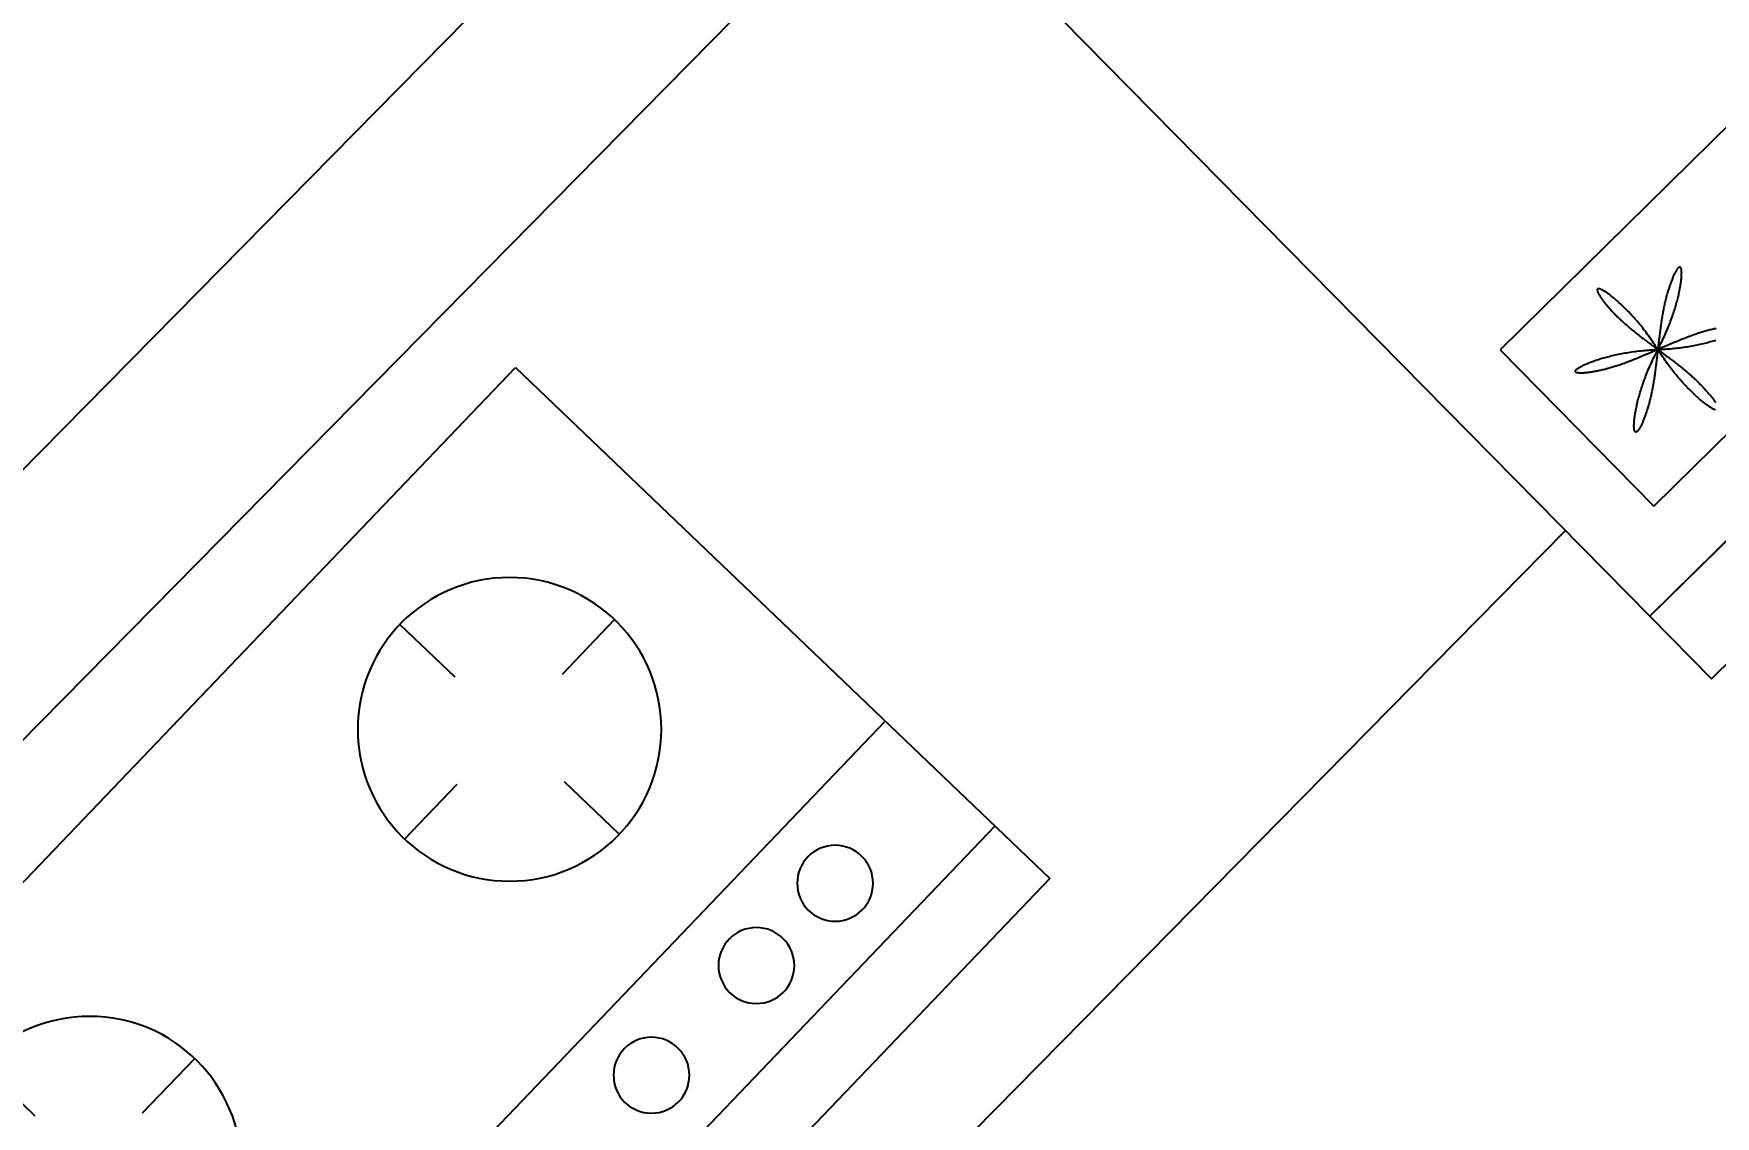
# Model space of a CAD drawing. Extents: x -357449 to -117302, y 127569 to 244935.
# Drawn here: x -334950 to -334064, y 186377 to 186948 of the extents above; entities that cross this region are included whole.
import ezdxf

# ---------------------------------------------------------------- set-up
doc = ezdxf.new("R2010")
doc.units = 0
doc.header["$MEASUREMENT"] = 0
doc.layers.get('0').update_dxf_attribs({"linetype": 'CONTINUOUS'})
doc.layers.get('DEFPOINTS').update_dxf_attribs({"linetype": 'CONTINUOUS'})
for name, color, linetype in [('1', 8, 'CONTINUOUS'), ('WALL', 1, 'CONTINUOUS'), ('WINDOW', 4, 'CONTINUOUS')]:
    doc.layers.add(name, color=color, linetype=linetype)
doc.layers.add('AXIS', color=3, linetype='CONTINUOUS', lineweight=9)
doc.styles.add('DIM_FONT', font='SIMPLEX.shx', dxfattribs={"width": 0.8})
doc.dimstyles.new('DIMN-200', dxfattribs={"dimtxt": 300, "dimasz": 1, "dimexe": 250, "dimexo": 0, "dimgap": 150, "dimtad": 1, "dimdec": 0, "dimdsep": 46, "dimtxsty": 'DIM_FONT', "dimblk": '_DIMX', "dimcen": 2.5, "dimclrd": 256, "dimclre": 256, "dimclrt": 4, "dimadec": 0, "dimazin": 0, "dimtfac": 1, "dimtdec": 0, "dimtix": 1, "dimtmove": 2, "dimatfit": 3, "dimldrblk": '_DIMX', "dimfxl": 0, "dimtolj": 1, "dimtzin": 0, "dimarcsym": 0})
doc.dimstyles.get("Standard").update_dxf_attribs({"dimtxt": 375, "dimasz": 1, "dimexe": 150, "dimexo": 0, "dimgap": 200, "dimtad": 1, "dimdec": 0, "dimzin": 0, "dimdsep": 46, "dimtxsty": 'DIM_FONT', "dimblk1": '_DIMX', "dimblk2": '_DIMX', "dimsah": 1, "dimcen": 200, "dimclrd": 256, "dimclre": 256, "dimclrt": 4, "dimadec": 0, "dimazin": 0, "dimtfac": 1, "dimtdec": 0, "dimtix": 1, "dimtmove": 2, "dimatfit": 3, "dimldrblk": '_DIMX', "dimfxl": 0, "dimtolj": 1, "dimtzin": 0, "dimarcsym": 0})

# ---------------------------------------------------------------- blocks, each defined once
blk = doc.blocks.new('_DIMX')
blk.add_line((-150, 0), (150, 0))
at = {"const_width": 50}
blk.add_lwpolyline([(-70, -70), (70, 70)], dxfattribs=at)
blk = doc.blocks.new('*D836')
at = {"linetype": 'ByBlock'}
for p, q in [((-307663.43, 240707.63), (-309496.63, 242514.08)), ((-309390.49, 242408.08), (-328829.82, 222680.76)), ((-327104.16, 220978.89), (-328937.37, 222785.33))]:
    blk.add_line(p, q, dxfattribs=at)
at = {"layer": 'DEFPOINTS', "color": 0, "linetype": 'ByBlock'}
for p in [(-307663.43, 240707.63), (-328830.52, 222680.05), (-327104.16, 220978.89)]:
    blk.add_point(p, dxfattribs=at)
at = {"linetype": 'ByBlock'}
for p, rotation in [((-309389.79, 242408.79), 45.42128490415822), ((-328830.52, 222680.05), 225.4212849041582)]:
    blk.add_blockref('_DIMX', p, dxfattribs=dict(at, rotation=rotation))
at = {"color": 4, "linetype": 'ByBlock', "insert": (-319306.03, 232737.44), "char_height": 250, "attachment_point": 5, "rotation": 45.42128, "style": 'DIM_FONT'}
blk.add_mtext('\\A1;27698', dxfattribs=at)
blk = doc.blocks.new('*D1081')
at = {"linetype": 'ByBlock'}
for p, q in [((-311428.28, 226189.16), (-311861.56, 226616.11)), ((-311755.42, 226510.12), (-313473.64, 224766.44)), ((-313147.91, 224444.06), (-313581.19, 224871.01))]:
    blk.add_line(p, q, dxfattribs=at)
at = {"layer": 'DEFPOINTS', "color": 0, "linetype": 'ByBlock'}
for p in [(-311428.28, 226189.16), (-313474.34, 224765.73), (-313147.91, 224444.06)]:
    blk.add_point(p, dxfattribs=at)
at = {"linetype": 'ByBlock'}
for p, rotation in [((-311754.72, 226510.83), 45.4212849043392), ((-313474.34, 224765.73), 225.4212849043392)]:
    blk.add_blockref('_DIMX', p, dxfattribs=dict(at, rotation=rotation))
at = {"color": 4, "linetype": 'ByBlock', "insert": (-312810.41, 225831.3), "char_height": 250, "attachment_point": 5, "rotation": 45.42128, "style": 'DIM_FONT'}
blk.add_mtext('\\A1;2450', dxfattribs=at)
blk = doc.blocks.new('A$C6F5F30C6')
for p, q in [((600, 553.85), (0, 553.85)), ((600, 11.54), (600, 553.85)), ((557.77, 514.01), (197.82, 514.01)), ((557.77, 398.45), (557.77, 514.01)), ((197.82, 398.45), (557.77, 398.45))]:
    blk.add_line(p, q)
for points in [[(600, 600), (0, 600), (0, 553.85), (600, 553.85), (600, 600)], [(499.09, 500.72), (499.19, 500.51), (499.29, 500.27), (499.39, 500.02), (499.49, 499.75), (499.59, 499.45), (499.69, 499.14), (499.78, 498.8), (499.88, 498.45), (499.97, 498.07), (500.07, 497.68), (500.16, 497.26), (500.24, 496.83), (500.33, 496.38), (500.41, 495.91), (500.5, 495.42), (500.57, 494.92), (500.65, 494.39), (500.72, 493.85), (500.79, 493.29), (500.86, 492.72), (500.92, 492.13), (500.98, 491.52), (501.04, 490.9), (501.09, 490.26), (501.14, 489.61), (501.18, 488.94), (501.22, 488.26), (501.25, 487.56), (501.28, 486.85), (501.31, 486.13), (501.33, 485.39), (501.34, 484.64), (501.35, 483.87), (501.35, 483.1), (501.35, 482.31), (501.34, 481.51), (501.33, 480.7), (501.31, 479.87), (501.28, 479.04), (501.25, 478.19), (501.21, 477.34), (501.16, 476.47), (501.1, 475.6), (501.04, 474.71), (500.97, 473.82), (500.9, 472.91), (500.81, 472), (500.72, 471.08), (500.62, 470.15), (500.51, 469.21), (500.39, 468.27), (500.27, 467.32), (500.13, 466.36), (499.99, 465.39), (499.84, 464.42), (499.68, 463.45), (499.51, 462.48), (499.34, 461.54), (499.18, 460.65), (499.02, 459.81), (498.88, 459.06), (498.75, 458.39), (498.64, 457.83), (498.55, 457.4), (498.49, 457.07), (498.44, 456.85), (498.41, 456.71), (498.38, 456.65), (498.36, 456.59), (498.32, 456.45), (498.28, 456.23), (498.21, 455.9), (498.13, 455.47), (498.02, 454.91), (497.89, 454.24), (497.74, 453.48), (497.59, 452.65), (497.42, 451.75), (497.26, 450.82), (497.09, 449.85), (496.93, 448.88), (496.78, 447.91), (496.63, 446.94), (496.5, 445.98), (496.37, 445.03), (496.26, 444.09), (496.15, 443.15), (496.05, 442.22), (495.95, 441.3), (495.87, 440.39), (495.79, 439.48), (495.72, 438.59), (495.66, 437.7), (495.61, 436.83), (495.56, 435.96), (495.52, 435.1), (495.48, 434.26), (495.46, 433.42), (495.44, 432.6), (495.42, 431.79), (495.41, 430.99), (495.41, 430.2), (495.41, 429.42), (495.42, 428.66), (495.44, 427.91), (495.46, 427.17), (495.48, 426.45), (495.51, 425.74), (495.55, 425.04), (495.58, 424.36), (495.63, 423.69), (495.68, 423.04), (495.73, 422.4), (495.78, 421.78), (495.84, 421.17), (495.91, 420.58), (495.97, 420), (496.04, 419.45), (496.12, 418.91), (496.19, 418.38), (496.27, 417.88), (496.35, 417.39), (496.44, 416.92), (496.52, 416.47), (496.61, 416.03), (496.7, 415.62), (496.79, 415.23), (496.89, 414.85), (496.98, 414.5), (497.08, 414.16), (497.17, 413.85), (497.27, 413.55), (497.37, 413.28), (497.47, 413.02), (497.57, 412.79), (497.67, 412.58), (497.78, 412.39), (497.88, 412.23), (497.98, 412.08), (498.08, 411.96), (498.18, 411.85), (498.28, 411.77), (498.38, 411.71), (498.48, 411.67), (498.58, 411.65), (498.68, 411.65), (498.78, 411.67), (498.88, 411.71), (498.98, 411.76), (499.07, 411.84), (499.17, 411.94), (499.26, 412.05), (499.36, 412.18), (499.45, 412.33), (499.54, 412.5), (499.63, 412.68), (499.72, 412.88), (499.81, 413.1), (499.89, 413.33), (499.98, 413.58), (500.06, 413.84), (500.14, 414.12), (500.22, 414.42), (500.3, 414.73), (500.37, 415.05), (500.44, 415.39), (500.52, 415.74), (500.59, 416.11), (500.65, 416.48), (500.72, 416.87), (500.78, 417.28), (500.84, 417.69), (500.9, 418.12), (500.96, 418.56), (501.01, 419.01), (501.06, 419.47), (501.11, 419.94), (501.15, 420.43), (501.19, 420.92), (501.23, 421.42), (501.27, 421.93), (501.3, 422.45), (501.33, 422.99), (501.36, 423.52), (501.39, 424.07), (501.41, 424.63), (501.42, 425.19), (501.44, 425.76), (501.45, 426.34), (501.45, 426.92), (501.46, 427.51), (501.46, 428.11), (501.45, 428.71), (501.44, 429.32), (501.43, 429.93), (501.42, 430.55), (501.4, 431.18), (501.37, 431.8), (501.34, 432.44), (501.31, 433.07), (501.28, 433.71), (501.24, 434.35), (501.19, 435), (501.14, 435.65), (501.09, 436.3), (501.04, 436.96), (500.98, 437.62), (500.91, 438.28), (500.85, 438.94), (500.78, 439.61), (500.71, 440.27), (500.63, 440.94), (500.55, 441.61), (500.47, 442.28), (500.39, 442.95), (500.3, 443.63), (500.21, 444.3), (500.12, 444.98), (500.03, 445.65), (499.94, 446.33), (499.84, 447.01), (499.74, 447.69), (499.64, 448.37), (499.54, 449.05), (499.44, 449.73), (499.34, 450.41), (499.24, 451.08), (499.14, 451.74), (499.04, 452.37), (498.95, 452.98), (498.86, 453.54), (498.78, 454.06), (498.71, 454.53), (498.65, 454.93), (498.59, 455.28), (498.55, 455.58), (498.51, 455.83), (498.48, 456.04), (498.45, 456.21), (498.43, 456.35), (497.47, 462.59), (497.42, 462.89), (497.32, 463.57), (497.22, 464.25), (497.12, 464.93), (497.02, 465.61), (496.93, 466.29), (496.83, 466.97), (496.73, 467.64), (496.64, 468.32), (496.55, 469), (496.46, 469.67), (496.38, 470.35), (496.29, 471.02), (496.21, 471.69), (496.13, 472.36), (496.06, 473.03), (495.99, 473.69), (495.92, 474.36), (495.85, 475.02), (495.79, 475.68), (495.73, 476.34), (495.67, 477), (495.62, 477.65), (495.57, 478.3), (495.53, 478.94), (495.49, 479.59), (495.45, 480.23), (495.42, 480.86), (495.39, 481.5), (495.37, 482.12), (495.35, 482.75), (495.33, 483.37), (495.32, 483.98), (495.31, 484.59), (495.31, 485.19), (495.31, 485.79), (495.31, 486.38), (495.32, 486.96), (495.33, 487.54), (495.34, 488.11), (495.36, 488.67), (495.38, 489.23), (495.4, 489.77), (495.43, 490.31), (495.46, 490.84), (495.5, 491.36), (495.53, 491.88), (495.57, 492.38), (495.61, 492.87), (495.66, 493.35), (495.71, 493.83), (495.76, 494.29), (495.81, 494.74), (495.87, 495.18), (495.92, 495.61), (495.98, 496.02), (496.05, 496.42), (496.11, 496.82), (496.18, 497.19), (496.25, 497.56), (496.32, 497.91)], [(468.67, 470.34), (469.14, 470.04), (469.62, 469.75), (470.1, 469.45), (470.6, 469.15), (471.1, 468.85), (471.61, 468.56), (472.13, 468.26), (472.65, 467.96), (473.18, 467.66), (473.72, 467.37), (474.27, 467.07), (474.82, 466.78), (475.37, 466.48), (475.93, 466.19), (476.5, 465.9), (477.07, 465.61), (477.65, 465.33), (478.23, 465.04), (478.82, 464.76), (479.41, 464.48), (480, 464.2), (480.6, 463.92), (481.21, 463.64), (481.81, 463.37), (482.42, 463.1), (483.04, 462.82), (483.65, 462.56), (484.27, 462.29), (484.89, 462.02), (485.52, 461.76), (486.14, 461.5), (486.77, 461.24), (487.4, 460.98), (488.04, 460.72), (488.67, 460.46), (489.31, 460.21), (489.94, 459.95), (490.58, 459.7), (491.22, 459.44), (491.86, 459.19), (492.5, 458.94), (493.13, 458.69), (493.75, 458.45), (494.35, 458.22), (494.92, 457.99), (495.45, 457.79), (495.94, 457.6), (496.38, 457.43), (496.76, 457.28), (497.09, 457.15), (497.38, 457.04), (497.61, 456.95), (497.81, 456.87), (497.97, 456.81), (498.1, 456.76), (503.98, 454.47), (504.26, 454.36), (504.9, 454.11), (505.54, 453.86), (506.18, 453.6), (506.82, 453.35), (507.46, 453.09), (508.09, 452.84), (508.73, 452.58), (509.36, 452.32), (509.99, 452.06), (510.62, 451.8), (511.25, 451.54), (511.87, 451.27), (512.49, 451.01), (513.11, 450.74), (513.73, 450.47), (514.34, 450.2), (514.95, 449.93), (515.56, 449.66), (516.16, 449.38), (516.76, 449.1), (517.36, 448.82), (517.95, 448.54), (518.54, 448.26), (519.12, 447.97), (519.69, 447.69), (520.27, 447.4), (520.83, 447.11), (521.39, 446.81), (521.95, 446.52), (522.5, 446.23), (523.04, 445.93), (523.58, 445.63), (524.11, 445.34), (524.64, 445.04), (525.15, 444.74), (525.66, 444.44), (526.17, 444.15), (526.66, 443.85), (527.15, 443.55), (527.63, 443.26), (528.1, 442.96), (528.56, 442.67), (529.01, 442.37), (529.46, 442.08), (529.89, 441.79), (530.32, 441.5), (530.73, 441.22), (531.14, 440.94), (531.53, 440.66), (531.92, 440.38), (532.29, 440.1), (532.66, 439.83), (533.01, 439.56), (533.35, 439.3), (533.68, 439.04), (534, 438.78), (534.3, 438.53), (534.6, 438.28), (534.88, 438.04), (535.15, 437.8), (535.4, 437.57), (535.64, 437.34), (535.87, 437.12), (536.09, 436.91), (536.29, 436.7), (536.48, 436.49), (536.65, 436.3), (536.81, 436.11), (536.95, 435.92), (537.08, 435.74), (537.2, 435.58), (537.3, 435.41), (537.38, 435.26), (537.45, 435.11), (537.5, 434.97), (537.53, 434.84), (537.55, 434.72), (537.55, 434.61), (537.54, 434.5), (537.5, 434.41), (537.45, 434.32), (537.39, 434.25), (537.3, 434.18), (537.2, 434.12), (537.08, 434.08), (536.94, 434.04), (536.78, 434.02), (536.6, 434), (536.41, 434), (536.19, 434), (535.96, 434.02), (535.71, 434.05), (535.44, 434.09), (535.15, 434.14), (534.85, 434.2), (534.53, 434.27), (534.19, 434.36), (533.83, 434.45), (533.46, 434.56), (533.07, 434.68), (532.67, 434.81), (532.25, 434.95), (531.82, 435.1), (531.37, 435.26), (530.9, 435.43), (530.43, 435.62), (529.94, 435.81), (529.43, 436.02), (528.91, 436.24), (528.38, 436.47), (527.84, 436.71), (527.28, 436.96), (526.72, 437.22), (526.14, 437.5), (525.55, 437.78), (524.95, 438.08), (524.34, 438.39), (523.72, 438.71), (523.09, 439.04), (522.45, 439.38), (521.8, 439.73), (521.14, 440.09), (520.48, 440.47), (519.8, 440.85), (519.12, 441.25), (518.43, 441.66), (517.74, 442.07), (517.03, 442.5), (516.32, 442.94), (515.61, 443.4), (514.89, 443.86), (514.16, 444.33), (513.43, 444.82), (512.69, 445.32), (511.95, 445.82), (511.21, 446.34), (510.46, 446.87), (509.71, 447.41), (508.96, 447.96), (508.2, 448.53), (507.44, 449.1), (506.68, 449.68), (505.92, 450.28), (505.15, 450.89), (504.39, 451.5), (503.62, 452.13), (502.87, 452.76), (502.14, 453.37), (501.45, 453.96), (500.8, 454.51), (500.22, 455.02), (499.71, 455.46), (499.28, 455.83), (498.94, 456.13), (498.7, 456.35), (498.53, 456.5), (498.42, 456.6), (498.38, 456.65), (498.34, 456.7), (498.24, 456.8), (498.07, 456.95), (497.82, 457.17), (497.49, 457.46), (497.06, 457.84), (496.55, 458.28), (495.96, 458.79), (495.32, 459.34), (494.62, 459.93), (493.89, 460.54), (493.14, 461.17), (492.38, 461.79), (491.61, 462.41), (490.85, 463.02), (490.09, 463.61), (489.33, 464.2), (488.57, 464.77), (487.81, 465.34), (487.05, 465.89), (486.3, 466.43), (485.56, 466.96), (484.81, 467.48), (484.07, 467.98), (483.34, 468.48), (482.6, 468.96), (481.88, 469.44), (481.16, 469.9), (480.44, 470.35), (479.73, 470.79), (479.03, 471.22), (478.33, 471.64), (477.64, 472.05), (476.96, 472.45), (476.29, 472.83), (475.62, 473.21), (474.97, 473.57), (474.32, 473.92), (473.68, 474.26), (473.05, 474.59)]]:
    blk.add_lwpolyline(points)
blk.add_lwpolyline([(498.18, 456.6), (497.96, 456.53), (497.65, 456.42), (497.23, 456.28), (496.69, 456.1), (496.05, 455.87), (495.32, 455.62), (494.52, 455.34), (493.66, 455.03), (492.77, 454.71), (491.85, 454.37), (490.93, 454.02), (490.01, 453.67), (489.1, 453.31), (488.2, 452.95), (487.32, 452.58), (486.44, 452.21), (485.57, 451.84), (484.72, 451.46), (483.87, 451.08), (483.04, 450.69), (482.22, 450.31), (481.41, 449.92), (480.61, 449.53), (479.83, 449.14), (479.05, 448.75), (478.29, 448.36), (477.54, 447.96), (476.81, 447.57), (476.08, 447.18), (475.37, 446.78), (474.68, 446.39), (473.99, 446), (473.32, 445.61), (472.66, 445.22), (472.02, 444.83), (471.39, 444.44), (470.78, 444.06), (470.18, 443.68), (469.59, 443.3), (469.02, 442.93), (468.46, 442.55), (467.92, 442.19), (467.39, 441.82), (466.88, 441.46), (466.39, 441.11), (465.91, 440.76), (465.44, 440.41), (464.99, 440.07), (464.56, 439.74), (464.15, 439.41), (463.75, 439.09), (463.37, 438.78), (463, 438.47), (462.65, 438.17), (462.32, 437.88), (462.01, 437.59), (461.71, 437.31), (461.44, 437.05), (461.18, 436.79), (460.93, 436.54), (460.71, 436.29), (460.5, 436.06), (460.32, 435.84), (460.15, 435.62), (460, 435.42), (459.87, 435.23), (459.75, 435.05), (459.66, 434.88), (459.58, 434.72), (459.53, 434.57), (459.49, 434.43), (459.47, 434.3), (459.47, 434.18), (459.48, 434.07), (459.51, 433.98), (459.56, 433.89), (459.63, 433.81), (459.71, 433.75), (459.81, 433.69), (459.92, 433.65), (460.05, 433.61), (460.2, 433.59), (460.36, 433.57), (460.53, 433.57), (460.72, 433.57), (460.93, 433.59), (461.15, 433.61), (461.38, 433.64), (461.62, 433.68), (461.88, 433.74), (462.15, 433.8), (462.43, 433.87), (462.73, 433.94), (463.03, 434.03), (463.35, 434.13), (463.68, 434.23), (464.02, 434.35), (464.37, 434.47), (464.73, 434.6), (465.1, 434.74), (465.48, 434.89), (465.88, 435.04), (466.27, 435.2), (466.68, 435.38), (467.1, 435.56), (467.52, 435.74), (467.96, 435.94), (468.4, 436.14), (468.85, 436.35), (469.3, 436.57), (469.76, 436.79), (470.23, 437.02), (470.7, 437.26), (471.18, 437.51), (471.67, 437.76), (472.16, 438.02), (472.66, 438.29), (473.16, 438.56), (473.66, 438.84), (474.17, 439.13), (474.69, 439.42), (475.2, 439.72), (475.72, 440.02), (476.24, 440.33), (476.77, 440.65), (477.3, 440.97), (477.83, 441.3), (478.36, 441.64), (478.89, 441.98), (479.43, 442.32), (479.96, 442.67), (480.5, 443.03), (481.04, 443.39), (481.58, 443.76), (482.12, 444.13), (482.66, 444.51), (483.2, 444.89), (483.74, 445.27), (484.28, 445.66), (484.82, 446.05), (485.36, 446.45), (485.9, 446.85), (486.44, 447.25), (486.98, 447.66), (487.52, 448.06), (488.06, 448.48), (488.6, 448.89), (489.14, 449.31), (489.68, 449.72), (490.22, 450.15), (490.76, 450.57), (491.3, 450.99), (491.84, 451.42), (492.38, 451.84), (492.92, 452.27), (493.46, 452.7), (493.99, 453.12), (494.51, 453.54), (495.01, 453.94), (495.49, 454.32), (495.93, 454.68), (496.34, 455.01), (496.71, 455.3), (497.03, 455.56), (497.31, 455.78), (497.54, 455.97), (497.74, 456.13), (497.9, 456.26), (498.04, 456.37), (498.15, 456.46), (503.07, 460.41), (503.3, 460.6), (503.84, 461.03), (504.38, 461.45), (504.92, 461.88), (505.46, 462.31), (506, 462.73), (506.54, 463.15), (507.08, 463.57), (507.62, 463.99), (508.16, 464.41), (508.7, 464.82), (509.24, 465.23), (509.78, 465.64), (510.32, 466.05), (510.86, 466.45), (511.4, 466.85), (511.95, 467.25), (512.49, 467.64), (513.03, 468.03), (513.57, 468.41), (514.11, 468.79), (514.65, 469.17), (515.19, 469.54), (515.73, 469.91), (516.26, 470.27), (516.8, 470.62), (517.34, 470.97), (517.87, 471.32), (518.41, 471.66), (518.94, 472), (519.47, 472.32), (520, 472.65), (520.52, 472.96), (521.04, 473.28), (521.56, 473.58), (522.08, 473.88), (522.59, 474.17), (523.1, 474.46), (523.61, 474.74), (524.11, 475.01), (524.6, 475.28), (525.1, 475.54), (525.58, 475.79), (526.06, 476.04), (526.54, 476.28), (527, 476.51), (527.47, 476.73), (527.92, 476.95), (528.37, 477.16), (528.81, 477.36), (529.24, 477.56), (529.67, 477.74), (530.08, 477.92), (530.49, 478.09), (530.89, 478.26), (531.28, 478.41), (531.66, 478.56), (532.03, 478.7), (532.39, 478.83), (532.74, 478.95), (533.08, 479.06), (533.41, 479.17), (533.73, 479.27), (534.04, 479.35), (534.33, 479.43), (534.62, 479.5), (534.89, 479.56), (535.14, 479.61), (535.39, 479.66), (535.62, 479.69), (535.84, 479.71), (536.04, 479.73), (536.23, 479.73), (536.41, 479.73), (536.57, 479.71), (536.71, 479.69), (536.84, 479.65), (536.96, 479.61), (537.06, 479.55), (537.14, 479.49), (537.2, 479.41), (537.25, 479.32), (537.29, 479.23), (537.3, 479.12), (537.3, 479), (537.28, 478.87), (537.24, 478.73), (537.18, 478.58), (537.11, 478.42), (537.01, 478.25), (536.9, 478.07), (536.77, 477.88), (536.62, 477.67), (536.45, 477.46), (536.26, 477.24), (536.06, 477.01), (535.83, 476.76), (535.59, 476.51), (535.33, 476.25), (535.05, 475.98), (534.76, 475.71), (534.44, 475.42), (534.11, 475.13), (533.76, 474.83), (533.4, 474.52), (533.02, 474.21), (532.62, 473.88), (532.2, 473.56), (531.77, 473.22), (531.32, 472.88), (530.86, 472.54), (530.38, 472.19), (529.88, 471.83), (529.37, 471.48), (528.85, 471.11), (528.3, 470.74), (527.75, 470.37), (527.18, 470), (526.59, 469.62), (525.99, 469.24), (525.37, 468.85), (524.74, 468.47), (524.1, 468.08), (523.44, 467.69), (522.77, 467.3), (522.09, 466.91), (521.39, 466.52), (520.68, 466.12), (519.96, 465.73), (519.22, 465.33), (518.47, 464.94), (517.71, 464.55), (516.94, 464.16), (516.15, 463.77), (515.35, 463.38), (514.54, 462.99), (513.72, 462.6), (512.89, 462.22), (512.05, 461.84), (511.19, 461.46), (510.33, 461.09), (509.45, 460.72), (508.56, 460.35), (507.67, 459.99), (506.76, 459.63), (505.84, 459.28), (504.92, 458.93), (504, 458.59), (503.1, 458.27), (502.25, 457.96), (501.44, 457.68), (500.71, 457.42), (500.07, 457.2), (499.54, 457.02), (499.12, 456.87), (498.8, 456.77), (498.58, 456.7), (498.45, 456.66), (498.38, 456.65), (498.32, 456.64)], close=True)
blk = doc.blocks.new('A$C58910DAE')
for p, q in [((0, 600), (0, 0)), ((269.59, 0), (269.59, 600)), ((349.59, 0), (349.59, 600)), ((389.59, 0), (389.59, 600)), ((49.59, 460), (89.59, 460)), ((129.59, 380), (129.59, 420)), ((129.59, 220), (129.59, 180)), ((49.59, 140), (89.59, 140)), ((209.59, 140), (169.59, 140)), ((129.59, 60), (129.59, 100)), ((0, 0), (389.59, 0))]:
    blk.add_line(p, q)
for centre, radius in [((129.59, 460), 80), ((309.59, 220), 20), ((129.59, 140), 80), ((309.59, 140), 20), ((309.59, 80), 20)]:
    blk.add_circle(centre, radius)
blk = doc.blocks.new('*D827')
at = {"linetype": 'ByBlock'}
for p, q in [((-311428.28, 226189.16), (-311037.7, 226585.53)), ((-311142.27, 226477.98), (-309327.36, 224689.57)), ((-309611.95, 224399.34), (-309221.36, 224795.71))]:
    blk.add_line(p, q, dxfattribs=at)
at = {"layer": 'DEFPOINTS', "color": 0, "linetype": 'ByBlock'}
for p in [(-311428.28, 226189.16), (-309326.65, 224688.87), (-309611.95, 224399.34)]:
    blk.add_point(p, dxfattribs=at)
at = {"linetype": 'ByBlock'}
for p, rotation in [((-311142.98, 226478.69), 135.4212849041678), ((-309326.65, 224688.87), 315.4212849041678)]:
    blk.add_blockref('_DIMX', p, dxfattribs=dict(at, rotation=rotation))
at = {"color": 4, "linetype": 'ByBlock', "insert": (-310041.79, 225779.66), "char_height": 250, "attachment_point": 5, "rotation": 315.42128, "style": 'DIM_FONT'}
blk.add_mtext('\\A1;2550', dxfattribs=at)
blk = doc.blocks.new('*D1300')
at = {"linetype": 'ByBlock'}
for p, q in [((-323901.54, 224514.19), (-324112.11, 224300.51)), ((-323830.31, 224444.01), (-324040.88, 224230.32)), ((-324007.54, 224408.05), (-324008.25, 224408.75)), ((-324006.83, 224407.35), (-323935.6, 224337.16)), ((-323934.89, 224336.46), (-323934.17, 224335.76))]:
    blk.add_line(p, q, dxfattribs=at)
at = {"layer": 'DEFPOINTS', "color": 0, "linetype": 'ByBlock'}
for p in [(-323901.54, 224514.19), (-323830.31, 224444.01), (-323935.6, 224337.16)]:
    blk.add_point(p, dxfattribs=at)
at = {"linetype": 'ByBlock'}
for p, rotation in [((-324006.83, 224407.35), 315.4212849044653), ((-323935.6, 224337.16), 135.4212849044653)]:
    blk.add_blockref('_DIMX', p, dxfattribs=dict(at, rotation=rotation))
at = {"color": 4, "linetype": 'ByBlock', "insert": (-323778.19, 224568.14), "char_height": 250, "attachment_point": 5, "rotation": 315.42128, "style": 'DIM_FONT'}
blk.add_mtext('\\A1;100', dxfattribs=at)

msp = doc.modelspace()

# ---------------------------------------------------------------- linework, layer by layer
at = {"layer": '1'}
msp.add_line((-334142.76, 186685.76), (-334933.8, 185883.01), dxfattribs=at)
at = {"layer": 'WALL'}
for p, q in [((-335713.2, 185949.07), (-334063.76, 187622.94)), ((-335641.97, 185878.88), (-334062.73, 187481.53))]:
    msp.add_line(p, q, dxfattribs=at)

# ---------------------------------------------------------------- block references
at = {"layer": '1', "rotation": 224.5787151000045}
msp.add_blockref('A$C6F5F30C6', (-334059.61, 187456.21), dxfattribs=at)
at = {"layer": '1', "xscale": -1, "rotation": 136.2638547083375}
msp.add_blockref('A$C58910DAE', (-334695.98, 186771.76), dxfattribs=at)

# ---------------------------------------------------------------- dimensions: what is measured, and where the dimension line sits
at = {"layer": 'AXIS'}
dim = msp.add_aligned_dim(p1=(-330298.91, 202141.42), p2=(-349739.64, 182412.67), distance=-2423.69, dimstyle='DIMN-200', override={"dimtxt": 250, "dimexe": 150, "dimzin": 0, "dimblk1": '_DIMX', "dimblk2": '_DIMX', "dimsah": 1, "dimcen": 200}, dxfattribs=at)
dim.commit()
dim.dimension.update_dxf_attribs({"geometry": '*D836', "text_midpoint": (-341941.52, 194171.22), "insert": (-22635.49, -38566.22)})
at = {"layer": 'WINDOW'}
for p1, p2, distance, picture, middle, set_off in [((-334063.76, 187622.94), (-335783.39, 185877.84), -458.3, '*D1081', (-335445.9, 187265.08), (-22635.49, -38566.22)), ((-334063.76, 187622.94), (-332247.43, 185833.13), 406.47, '*D827', (-332677.28, 187213.44), (-22635.49, -38566.22)), ((-335324.72, 186343.31), (-335253.49, 186273.12), -150, '*D1300', (-335201.37, 186397.25), (-11423.18, -38170.89))]:
    dim = msp.add_aligned_dim(p1=p1, p2=p2, distance=distance, dimstyle='Standard', override={"dimtxt": 250, "dimgap": 150, "dimblk": '_DIMX'}, dxfattribs=at)
    dim.commit()
    dim.dimension.update_dxf_attribs({"geometry": picture, "text_midpoint": middle, "insert": set_off})

doc.saveas('drawing.dxf')
